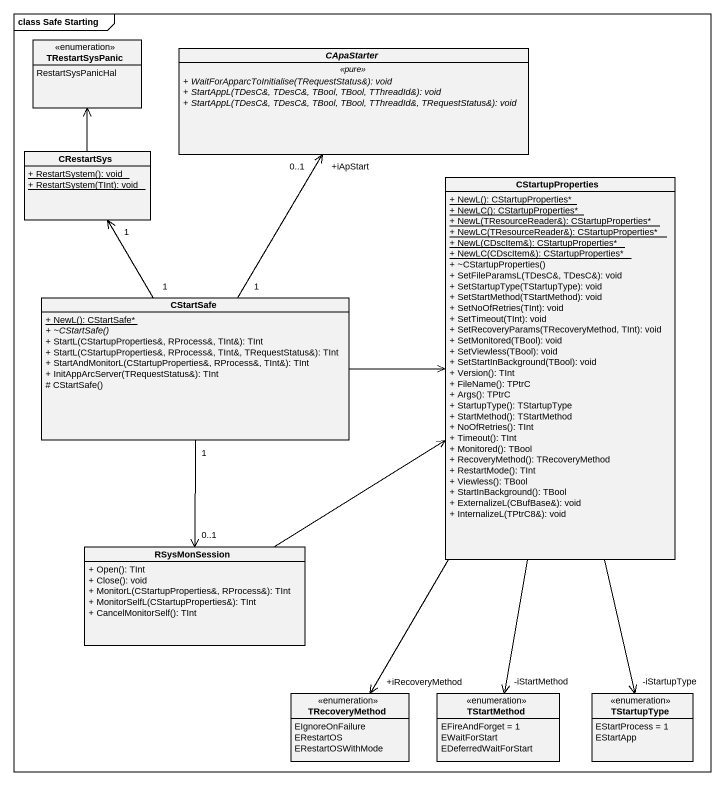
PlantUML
@startuml
mainframe class Safe Starting
hide circle
hide empty members
skinparam classAttributeIconSize 0
enum TRestartSysPanic {
  RestartSysPanicHal
}
abstract class CApaStarter {
  .. <<pure>> ..
  {abstract} + WaitForApparcToInitialise(TRequestStatus&): void
  {abstract} + StartAppL(TDesC&, TDesC&, TBool, TBool, TThreadId&): void
  {abstract} + StartAppL(TDesC&, TDesC&, TBool, TBool, TThreadId&, TRequestStatus&): void
}
class CRestartSys {
  {static} + RestartSystem(): void
  {static} + RestartSystem(TInt): void
}
class CStartupProperties {
  {static} + NewL(): CStartupProperties*
  {static} + NewLC(): CStartupProperties*
  {static} + NewL(TResourceReader&): CStartupProperties*
  {static} + NewLC(TResourceReader&): CStartupProperties*
  {static} + NewL(CDscItem&): CStartupProperties*
  {static} + NewLC(CDscItem&): CStartupProperties*
  + ~CStartupProperties()
  + SetFileParamsL(TDesC&, TDesC&): void
  + SetStartupType(TStartupType): void
  + SetStartMethod(TStartMethod): void
  + SetNoOfRetries(TInt): void
  + SetTimeout(TInt): void
  + SetRecoveryParams(TRecoveryMethod, TInt): void
  + SetMonitored(TBool): void
  + SetViewless(TBool): void
  + SetStartInBackground(TBool): void
  + Version(): TInt
  + FileName(): TPtrC
  + Args(): TPtrC
  + StartupType(): TStartupType
  + StartMethod(): TStartMethod
  + NoOfRetries(): TInt
  + Timeout(): TInt
  + Monitored(): TBool
  + RecoveryMethod(): TRecoveryMethod
  + RestartMode(): TInt
  + Viewless(): TBool
  + StartInBackground(): TBool
  + ExternalizeL(CBufBase&): void
  + InternalizeL(TPtrC8&): void
}
class CStartSafe {
  {static} + NewL(): CStartSafe*
  {abstract} + ~CStartSafe()
  + StartL(CStartupProperties&, RProcess&, TInt&): TInt
  + StartL(CStartupProperties&, RProcess&, TInt&, TRequestStatus&): TInt
  + StartAndMonitorL(CStartupProperties&, RProcess&, TInt&): TInt
  + InitAppArcServer(TRequestStatus&): TInt
  # CStartSafe()
}
class RSysMonSession {
  + Open(): TInt
  + Close(): void
  + MonitorL(CStartupProperties&, RProcess&): TInt
  + MonitorSelfL(CStartupProperties&): TInt
  + CancelMonitorSelf(): TInt
}
enum TRecoveryMethod {
  EIgnoreOnFailure
  ERestartOS
  ERestartOSWithMode
}
enum TStartMethod {
  EFireAndForget = 1
  EWaitForStart
  EDeferredWaitForStart
}
enum TStartupType {
  EStartProcess = 1
  EStartApp
}
CRestartSys -up-> TRestartSysPanic
CStartupProperties --> "+iRecoveryMethod" TRecoveryMethod
CStartupProperties --> "-iStartMethod" TStartMethod
CStartupProperties --> "-iStartupType" TStartupType
CStartSafe "1" -up-> "+iApStart\n0..1" CApaStarter
CStartSafe "1" -up-> "1" CRestartSys
CStartSafe -right-> CStartupProperties
CStartSafe "1" --> "0..1" RSysMonSession
RSysMonSession -up-> CStartupProperties
@enduml
